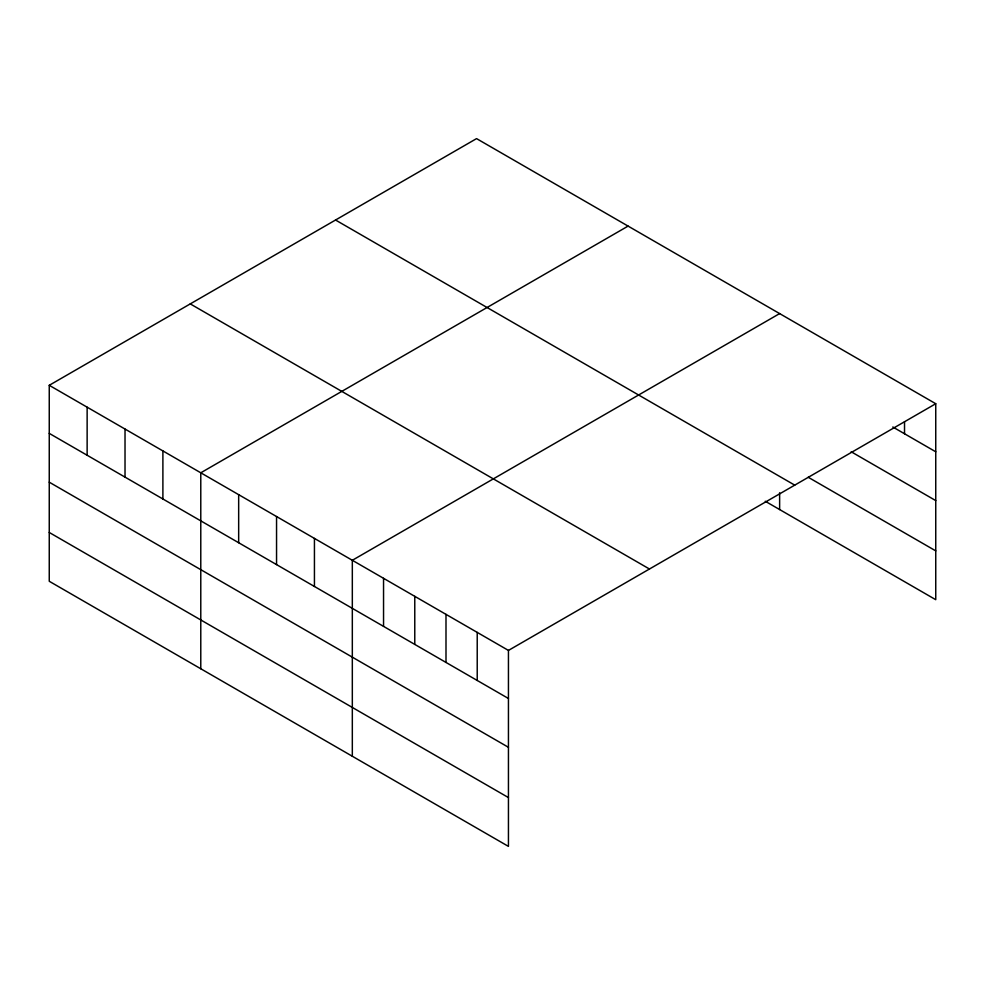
<?xml version="1.0" encoding="UTF-8"?>
<svg xmlns="http://www.w3.org/2000/svg" width="985" height="985" viewBox="0 0 985 985"><rect width="100%" height="100%" fill="white"/><g stroke="black" fill="none" stroke-linecap="round" stroke-linejoin="round"><path stroke-width="1.48" d="M49.25 385.307L508.445 650.42L508.445 846.386L49.25 581.273L49.25 385.307L476.555 138.614L935.75 403.727L935.75 599.693L765.259 501.254M628.085 226.094L200.78 472.8L200.78 668.766M779.628 313.587L352.322 560.293L352.322 756.246M508.445 650.42L935.75 403.727M892.816 426.998L935.75 451.783M851.188 451.77L935.75 500.589M808.242 477.269L935.75 550.874M335.54 220.024L794.735 485.137M190.265 303.897L649.46 569.01M49.25 433.375L508.445 698.488M49.25 482.182L508.445 747.295M49.25 532.466L508.445 797.579M904.525 421.74L904.525 433.757M779.628 492.771L779.628 509.553M477.22 632.395L477.22 680.45M445.996 614.369L445.996 662.425M414.771 596.344L414.771 644.399M383.547 578.318L383.547 626.374M314.437 538.413L314.437 586.469M276.551 516.546L276.551 564.602M238.666 494.667L238.666 542.735M162.894 450.933L162.894 498.989M125.021 429.054L125.021 477.109M87.136 407.187L87.136 455.242"/></g></svg>
